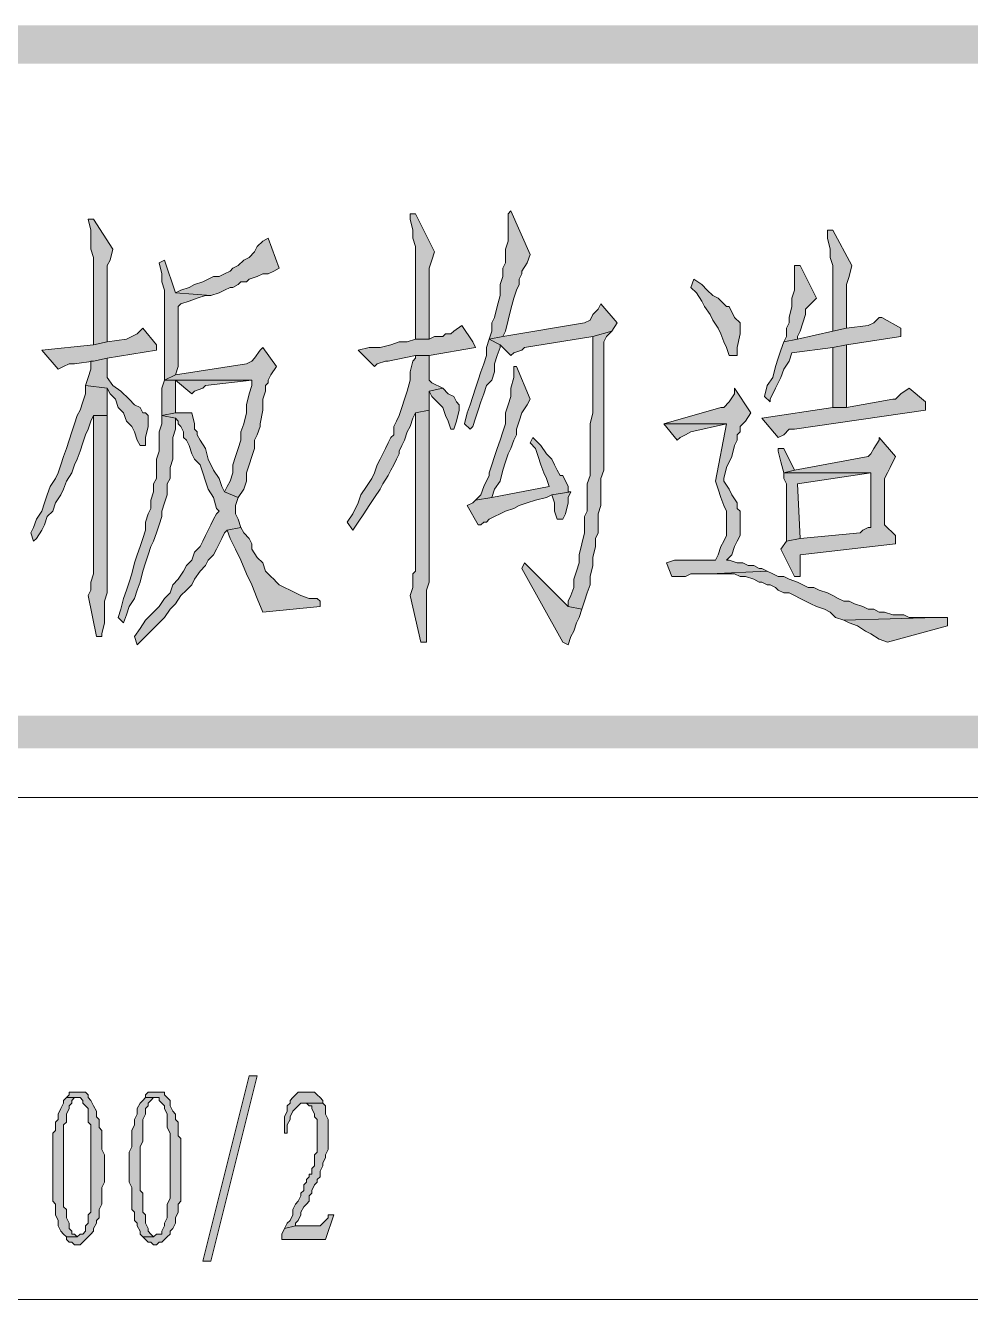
# Model space of a CAD drawing. Header units: millimetres. Extents: x 24 to 410, y 10 to 282.
# Drawn here: x 216.28 to 230.95, y 262.47 to 282.24 of the extents above; entities that cross this region are included whole.
import ezdxf

# ---------------------------------------------------------------- set-up
doc = ezdxf.new("R2010")
doc.units = ezdxf.units.MM

msp = doc.modelspace()

# ---------------------------------------------------------------- hatches: boundary and pattern name
h = msp.add_hatch(color=256)
h.dxf.hatch_style = 2
h.paths.add_polyline_path([(410.379333, 282.236333), (30.395333, 281.643667), (29.802667, 282.236333)])
h = msp.add_hatch(color=256)
h.dxf.hatch_style = 2
h.paths.add_polyline_path([(409.786667, 281.643667), (410.379333, 282.236333), (30.395333, 281.643667)])
h = msp.add_hatch(color=256)
h.dxf.hatch_style = 2
h.paths.add_polyline_path([(223.816333, 279.357667), (223.774, 279.315333), (223.774, 278.892), (223.731667, 278.765), (223.731667, 278.553333), (223.689333, 278.468667), (223.689333, 278.341667), (223.647, 278.214667), (223.647, 278.045333), (223.604667, 277.876), (223.562333, 277.706667), (223.52, 277.622), (223.52, 277.495), (223.477667, 277.368), (223.689333, 277.410333), (223.731667, 277.495), (223.774, 277.664333), (223.816333, 277.833667), (223.858667, 278.003), (223.901, 278.13), (223.943333, 278.214667), (223.943333, 278.299333), (223.985667, 278.384), (223.985667, 278.426333), (224.070333, 278.553333), (224.112667, 278.680333)])
h = msp.add_hatch(color=256)
h.dxf.hatch_style = 2
h.paths.add_polyline_path([(217.339333, 279.230667), (217.254667, 279.230667), (217.297, 279.061333), (217.297, 278.765), (217.339333, 278.638), (217.339333, 277.283333), (217.551, 277.325667), (217.551, 277.452667), (217.551, 278.511), (217.593333, 278.595667), (217.635667, 278.765)])
h = msp.add_hatch(color=256)
h.dxf.hatch_style = 2
h.paths.add_polyline_path([(222.334667, 279.315333), (222.25, 279.315333), (222.25, 279.230667), (222.292333, 279.061333), (222.292333, 278.934333), (222.334667, 278.807333), (222.334667, 277.368), (222.546333, 277.368), (222.546333, 277.918333), (222.546333, 278.003), (222.546333, 278.468667), (222.588667, 278.595667), (222.631, 278.722667)])
h = msp.add_hatch(color=256)
h.dxf.hatch_style = 2
h.paths.add_polyline_path([(228.811667, 279.061333), (228.727, 279.061333), (228.727, 278.934333), (228.769333, 278.765), (228.769333, 278.638), (228.811667, 278.511), (228.811667, 277.495), (229.023333, 277.537333), (229.023333, 278.214667), (229.065667, 278.341667), (229.108, 278.511)])
h = msp.add_hatch(color=256)
h.dxf.hatch_style = 2
h.paths.add_polyline_path([(220.048667, 278.934333), (219.964, 278.892), (219.879333, 278.807333), (219.837, 278.722667), (219.752333, 278.638), (219.667667, 278.595667), (219.583, 278.511), (219.498333, 278.468667), (219.456, 278.426333), (219.371333, 278.384), (219.286667, 278.341667), (219.202, 278.341667), (219.117333, 278.299333), (219.032667, 278.257), (218.905667, 278.214667), (218.821, 278.172333), (218.694, 278.13), (218.609333, 278.087667), (219.159667, 278.045333), (219.286667, 278.087667), (219.371333, 278.13), (219.456, 278.172333), (219.498333, 278.172333), (219.583, 278.214667), (219.625333, 278.257), (219.71, 278.257), (219.752333, 278.299333), (219.879333, 278.341667), (219.964, 278.384), (220.048667, 278.384), (220.133333, 278.426333), (220.218, 278.468667)])
h = msp.add_hatch(color=256)
h.dxf.hatch_style = 2
h.paths.add_polyline_path([(218.44, 278.595667), (218.355333, 278.553333), (218.397667, 278.384), (218.397667, 278.257), (218.44, 278.13), (218.44, 276.733), (218.609333, 276.817667), (218.651667, 276.944667), (218.651667, 277.876), (218.694, 277.918333), (218.821, 277.960667), (218.948, 278.003), (219.075, 278.045333), (219.159667, 278.045333), (218.609333, 278.087667)])
h = msp.add_hatch(color=256)
h.dxf.hatch_style = 2
h.paths.add_polyline_path([(228.303667, 278.511), (228.219, 278.511), (228.219, 278.384), (228.219, 278.13), (228.176667, 278.003), (228.176667, 277.876), (228.134333, 277.706667), (228.134333, 277.622), (228.092, 277.537333), (228.092, 277.410333), (228.049667, 277.325667), (228.261333, 277.368), (228.261333, 277.410333), (228.303667, 277.495), (228.346, 277.622), (228.388333, 277.749), (228.388333, 277.833667), (228.473, 277.918333), (228.557667, 278.003)])
h = msp.add_hatch(color=256)
h.dxf.hatch_style = 2
h.paths.add_polyline_path([(226.652667, 278.299333), (226.610333, 278.172333), (226.695, 278.087667), (226.779667, 277.960667), (226.822, 277.876), (226.906667, 277.749), (226.949, 277.664333), (227.033667, 277.537333), (227.076, 277.452667), (227.118333, 277.325667), (227.160667, 277.241), (227.203, 277.114), (227.33, 277.114), (227.33, 277.241), (227.372333, 277.452667), (227.372333, 277.622), (227.287667, 277.706667), (227.203, 277.876), (227.160667, 277.876), (227.118333, 277.918333), (227.033667, 278.003), (226.949, 278.045333), (226.864333, 278.13), (226.779667, 278.214667)])
h = msp.add_hatch(color=256)
h.dxf.hatch_style = 2
h.paths.add_polyline_path([(225.213333, 277.918333), (225.171, 277.833667), (225.086333, 277.749), (225.044, 277.664333), (224.959333, 277.622), (223.689333, 277.410333), (223.477667, 277.368), (223.647, 277.283333), (223.816333, 277.114), (223.858667, 277.156333), (223.985667, 277.198667), (224.028, 277.241), (225.086333, 277.410333), (225.382667, 277.495), (225.467333, 277.622)])
h = msp.add_hatch(color=256)
h.dxf.hatch_style = 2
h.paths.add_polyline_path([(223.054333, 277.579667), (222.927333, 277.495), (222.885, 277.452667), (222.800333, 277.452667), (222.758, 277.410333), (222.631, 277.410333), (222.546333, 277.368), (222.334667, 277.368), (222.207667, 277.325667), (222.080667, 277.325667), (221.953667, 277.283333), (221.784333, 277.241), (221.615, 277.241), (221.445667, 277.198667), (221.699667, 276.944667), (221.742, 276.987), (221.869, 277.029333), (221.911333, 277.029333), (222.334667, 277.114), (222.546333, 277.114), (223.266, 277.241), (223.223667, 277.325667)])
h = msp.add_hatch(color=256)
h.dxf.hatch_style = 2
h.paths.add_polyline_path([(229.573667, 277.706667), (229.531333, 277.706667), (229.446667, 277.622), (229.362, 277.579667), (229.023333, 277.537333), (228.811667, 277.495), (228.261333, 277.368), (228.049667, 277.325667), (228.007333, 277.198667), (227.965, 277.071667), (227.922667, 276.944667), (227.880333, 276.775333), (227.795667, 276.648333), (227.753333, 276.479), (227.838, 276.394333), (227.838, 276.436667), (227.922667, 276.606), (228.007333, 276.775333), (228.049667, 276.902333), (228.134333, 277.029333), (228.176667, 277.156333), (228.811667, 277.241), (229.023333, 277.283333), (229.87, 277.410333), (229.87, 277.537333)])
h = msp.add_hatch(color=256)
h.dxf.hatch_style = 2
h.paths.add_polyline_path([(218.101333, 277.537333), (218.016667, 277.452667), (217.932, 277.410333), (217.847333, 277.368), (217.551, 277.325667), (217.339333, 277.283333), (216.535, 277.198667), (216.789, 276.902333), (216.873667, 276.944667), (216.958333, 276.987), (217.043, 276.987), (217.339333, 277.029333), (217.551, 277.071667), (218.313, 277.198667), (218.313, 277.283333)])
h = msp.add_hatch(color=256)
h.dxf.hatch_style = 2
h.paths.add_polyline_path([(225.382667, 277.495), (225.086333, 277.410333), (225.086333, 276.225), (225.044, 276.055667), (225.044, 275.251333), (225.001667, 275.124333), (225.001667, 274.701), (224.959333, 274.616333), (224.959333, 274.362333), (224.917, 274.193), (224.874667, 274.023667), (224.874667, 273.896667), (224.832333, 273.769667), (224.79, 273.642667), (224.79, 273.515667), (224.747667, 273.388667), (224.705333, 273.304), (224.705333, 273.219333), (224.917, 273.177), (224.959333, 273.304), (225.001667, 273.431), (225.044, 273.558), (225.044, 273.685), (225.086333, 273.854333), (225.086333, 273.981333), (225.128667, 274.150667), (225.128667, 274.277667), (225.171, 274.362333), (225.171, 274.658667), (225.213333, 274.785667), (225.213333, 275.209), (225.255667, 275.336), (225.255667, 277.325667), (225.298, 277.410333)])
h = msp.add_hatch(color=256)
h.dxf.hatch_style = 2
h.paths.add_polyline_path([(219.964, 277.241), (219.921667, 277.198667), (219.837, 277.071667), (219.794667, 277.029333), (219.71, 276.987), (218.609333, 276.817667), (218.44, 276.733), (219.794667, 276.733), (219.794667, 276.648333), (219.752333, 276.521333), (219.71, 276.352), (219.71, 276.225), (219.667667, 276.055667), (219.625333, 275.928667), (219.625333, 275.801667), (219.583, 275.674667), (219.540667, 275.547667), (219.498333, 275.420667), (219.498333, 275.293667), (219.456, 275.166667), (219.413667, 275.082), (219.371333, 274.997333), (219.583, 274.912667), (219.667667, 275.039667), (219.71, 275.166667), (219.71, 275.293667), (219.752333, 275.420667), (219.794667, 275.547667), (219.837, 275.674667), (219.837, 275.801667), (219.879333, 275.886333), (219.921667, 276.013333), (219.921667, 276.055667), (219.964, 276.267333), (219.964, 276.436667), (220.006333, 276.563667), (220.006333, 276.648333), (220.048667, 276.690667), (220.048667, 276.733), (220.091, 276.817667), (220.175667, 276.944667)])
h = msp.add_hatch(color=256)
h.dxf.hatch_style = 2
h.paths.add_polyline_path([(223.477667, 277.368), (223.435333, 277.241), (223.435333, 277.114), (223.393, 276.987), (223.350667, 276.86), (223.308333, 276.733), (223.266, 276.606), (223.223667, 276.479), (223.181333, 276.352), (223.139, 276.225), (223.096667, 276.055667), (223.181333, 275.971), (223.223667, 276.013333), (223.266, 276.140333), (223.308333, 276.267333), (223.350667, 276.394333), (223.393, 276.521333), (223.435333, 276.648333), (223.52, 276.733), (223.562333, 276.86), (223.562333, 276.987), (223.604667, 277.114), (223.647, 277.241), (223.647, 277.283333)])
h = msp.add_hatch(color=256)
h.dxf.hatch_style = 2
h.paths.add_polyline_path([(229.023333, 277.283333), (228.811667, 277.241), (228.811667, 276.309667), (229.023333, 276.309667)])
h = msp.add_hatch(color=256)
h.dxf.hatch_style = 2
h.paths.add_polyline_path([(217.551, 277.071667), (217.339333, 277.029333), (217.297, 277.029333), (217.297, 276.902333), (217.254667, 276.775333), (217.212333, 276.648333), (217.551, 276.606), (217.593333, 276.521333), (217.678, 276.436667), (217.720333, 276.309667), (217.805, 276.225), (217.847333, 276.098), (217.932, 276.013333), (217.974333, 275.928667), (218.016667, 275.801667), (218.059, 275.717), (218.143667, 275.717), (218.143667, 275.844), (218.186, 276.013333), (218.186, 276.182667), (218.143667, 276.225), (218.101333, 276.225), (218.059, 276.309667), (217.974333, 276.352), (217.889667, 276.436667), (217.762667, 276.563667), (217.635667, 276.648333), (217.551, 276.775333)])
h = msp.add_hatch(color=256)
h.dxf.hatch_style = 2
h.paths.add_polyline_path([(222.546333, 277.114), (222.334667, 277.114), (222.334667, 277.071667), (222.292333, 277.029333), (222.25, 276.86), (222.25, 276.733), (222.207667, 276.563667), (222.165333, 276.436667), (222.123, 276.309667), (222.080667, 276.182667), (222.038333, 276.098), (221.996, 276.013333), (221.996, 275.886333), (221.953667, 275.844), (221.911333, 275.759333), (221.869, 275.674667), (221.826667, 275.59), (221.784333, 275.505333), (221.742, 275.420667), (221.699667, 275.293667), (221.657333, 275.209), (221.572667, 275.082), (221.488, 274.955), (221.445667, 274.828), (221.361, 274.658667), (221.276333, 274.531667), (221.361, 274.404667), (221.445667, 274.531667), (221.530333, 274.658667), (221.615, 274.785667), (221.699667, 274.912667), (221.784333, 275.039667), (221.826667, 275.124333), (221.911333, 275.251333), (221.953667, 275.336), (221.996, 275.420667), (222.038333, 275.505333), (222.080667, 275.59), (222.080667, 275.632333), (222.123, 275.717), (222.165333, 275.801667), (222.207667, 275.928667), (222.25, 276.013333), (222.292333, 276.140333), (222.334667, 276.225), (222.546333, 276.267333), (222.546333, 276.563667), (222.758, 276.606), (222.588667, 276.690667), (222.546333, 276.733)])
h = msp.add_hatch(color=256)
h.dxf.hatch_style = 2
h.paths.add_polyline_path([(223.901, 276.944667), (223.858667, 276.944667), (223.858667, 276.902333), (223.858667, 276.775333), (223.816333, 276.606), (223.816333, 276.479), (223.774, 276.352), (223.731667, 276.225), (223.731667, 276.055667), (223.689333, 275.928667), (223.647, 275.801667), (223.604667, 275.674667), (223.562333, 275.547667), (223.52, 275.420667), (223.477667, 275.293667), (223.477667, 275.251333), (223.393, 275.082), (223.350667, 274.955), (223.266, 274.870333), (223.52, 274.912667), (223.562333, 275.039667), (223.647, 275.166667), (223.689333, 275.336), (223.731667, 275.463), (223.774, 275.59), (223.816333, 275.674667), (223.858667, 275.801667), (223.901, 275.886333), (223.901, 275.971), (223.943333, 276.098), (223.985667, 276.225), (224.070333, 276.352), (224.112667, 276.436667)])
h = msp.add_hatch(color=256)
h.dxf.hatch_style = 2
h.paths.add_polyline_path([(217.212333, 276.648333), (217.212333, 276.521333), (217.17, 276.394333), (217.127667, 276.267333), (217.085333, 276.182667), (217.043, 276.055667), (217.000667, 275.928667), (216.958333, 275.801667), (216.916, 275.674667), (216.873667, 275.547667), (216.831333, 275.420667), (216.789, 275.293667), (216.746667, 275.209), (216.662, 275.082), (216.619667, 274.955), (216.577333, 274.828), (216.535, 274.701), (216.450333, 274.574), (216.408, 274.447), (216.365667, 274.362333), (216.408, 274.235333), (216.450333, 274.277667), (216.535, 274.404667), (216.577333, 274.489333), (216.619667, 274.616333), (216.704333, 274.701), (216.746667, 274.828), (216.831333, 274.955), (216.873667, 275.039667), (216.916, 275.166667), (217.000667, 275.293667), (217.043, 275.420667), (217.085333, 275.505333), (217.127667, 275.632333), (217.17, 275.759333), (217.212333, 275.886333), (217.254667, 275.971), (217.297, 276.098), (217.339333, 276.182667), (217.551, 276.182667), (217.551, 276.436667), (217.551, 276.606)])
h = msp.add_hatch(color=256)
h.dxf.hatch_style = 2
h.paths.add_polyline_path([(218.44, 276.733), (218.397667, 276.606), (218.397667, 276.182667), (218.609333, 276.225), (218.609333, 276.733)])
h = msp.add_hatch(color=256)
h.dxf.hatch_style = 2
h.paths.add_polyline_path([(218.609333, 276.733), (218.863333, 276.521333), (218.905667, 276.563667), (219.032667, 276.606), (219.075, 276.648333), (219.794667, 276.733)])
h = msp.add_hatch(color=256)
h.dxf.hatch_style = 2
h.paths.add_polyline_path([(222.758, 276.606), (222.546333, 276.563667), (222.588667, 276.479), (222.673333, 276.394333), (222.758, 276.309667), (222.800333, 276.182667), (222.842667, 276.098), (222.885, 275.971), (222.927333, 275.971), (222.969667, 276.098), (223.012, 276.267333), (223.012, 276.352), (222.969667, 276.394333), (222.927333, 276.479), (222.842667, 276.521333)])
h = msp.add_hatch(color=256)
h.dxf.hatch_style = 2
h.paths.add_polyline_path([(227.287667, 276.606), (227.287667, 276.521333), (227.203, 276.394333), (227.118333, 276.309667), (227.076, 276.309667), (226.187, 276.055667), (227.160667, 276.055667), (226.991333, 275.166667), (227.033667, 275.039667), (227.076, 274.912667), (227.118333, 274.785667), (227.160667, 274.701), (227.160667, 274.32), (227.118333, 274.235333), (227.076, 274.150667), (227.033667, 274.023667), (226.991333, 273.939), (226.356333, 273.939), (226.229333, 273.896667), (226.314, 273.685), (226.441, 273.685), (226.525667, 273.685), (226.610333, 273.727333), (226.906667, 273.727333), (227.795667, 273.769667), (227.711, 273.812), (227.668667, 273.812), (227.584, 273.854333), (227.499333, 273.854333), (227.414667, 273.896667), (227.33, 273.896667), (227.203, 273.939), (227.160667, 273.939), (227.245333, 274.023667), (227.287667, 274.150667), (227.33, 274.235333), (227.372333, 274.32), (227.372333, 274.701), (227.33, 274.743333), (227.33, 274.828), (227.245333, 274.955), (227.203, 275.039667), (227.118333, 275.166667), (227.118333, 275.209), (227.160667, 275.378333), (227.245333, 275.547667), (227.287667, 275.717), (227.33, 275.801667), (227.33, 275.886333), (227.372333, 275.928667), (227.372333, 276.013333), (227.457, 276.098), (227.541667, 276.225)])
h = msp.add_hatch(color=256)
h.dxf.hatch_style = 2
h.paths.add_polyline_path([(229.997, 276.606), (229.87, 276.521333), (229.785333, 276.436667), (229.743, 276.436667), (229.023333, 276.309667), (228.811667, 276.309667), (227.711, 276.140333), (227.965, 275.844), (228.049667, 275.886333), (228.134333, 275.971), (228.219, 275.971), (230.251, 276.267333), (230.251, 276.394333)])
h = msp.add_hatch(color=256)
h.dxf.hatch_style = 2
h.paths.add_polyline_path([(217.551, 276.182667), (217.339333, 276.182667), (217.339333, 276.013333), (217.339333, 273.727333), (217.297, 273.600333), (217.297, 273.473333), (217.254667, 273.388667), (217.381667, 272.753667), (217.466333, 272.753667), (217.466333, 272.796), (217.508667, 272.965333), (217.508667, 273.304), (217.551, 273.431), (217.551, 273.600333), (217.551, 273.642667)])
h = msp.add_hatch(color=256)
h.dxf.hatch_style = 2
h.paths.add_polyline_path([(218.397667, 276.182667), (218.397667, 276.055667), (218.355333, 275.928667), (218.355333, 275.632333), (218.313, 275.505333), (218.313, 275.209), (218.270667, 275.124333), (218.270667, 274.997333), (218.228333, 274.870333), (218.228333, 274.743333), (218.186, 274.658667), (218.143667, 274.531667), (218.143667, 274.404667), (218.101333, 274.277667), (218.059, 274.150667), (218.016667, 274.023667), (217.974333, 273.896667), (217.932, 273.727333), (217.889667, 273.600333), (217.847333, 273.473333), (217.805, 273.346333), (217.762667, 273.177), (217.720333, 273.05), (217.805, 272.965333), (217.847333, 273.092333), (217.889667, 273.219333), (217.974333, 273.346333), (218.016667, 273.473333), (218.059, 273.600333), (218.101333, 273.769667), (218.143667, 273.896667), (218.186, 274.023667), (218.228333, 274.150667), (218.270667, 274.235333), (218.313, 274.362333), (218.355333, 274.489333), (218.397667, 274.616333), (218.397667, 274.701), (218.44, 274.828), (218.482333, 274.955), (218.482333, 275.124333), (218.524667, 275.209), (218.524667, 275.378333), (218.567, 275.505333), (218.567, 275.844), (218.609333, 275.971), (218.609333, 276.140333)])
h = msp.add_hatch(color=256)
h.dxf.hatch_style = 2
h.paths.add_polyline_path([(218.863333, 276.225), (218.609333, 276.225), (218.397667, 276.182667), (218.609333, 276.140333), (218.651667, 276.098), (218.651667, 276.055667), (218.694, 276.013333), (218.736333, 275.928667), (218.736333, 275.844), (218.778667, 275.801667), (218.821, 275.717), (218.863333, 275.59), (218.905667, 275.505333), (218.990333, 275.420667), (219.032667, 275.293667), (219.075, 275.166667), (219.117333, 275.039667), (219.202, 274.912667), (219.244333, 274.743333), (219.286667, 274.701), (219.244333, 274.658667), (219.202, 274.574), (219.159667, 274.489333), (219.117333, 274.404667), (219.075, 274.32), (219.032667, 274.235333), (218.990333, 274.150667), (218.905667, 274.066), (218.863333, 273.939), (218.778667, 273.854333), (218.736333, 273.769667), (218.651667, 273.642667), (218.567, 273.558), (218.524667, 273.431), (218.44, 273.346333), (218.355333, 273.219333), (218.228333, 273.092333), (218.143667, 273.007667), (218.059, 272.880667), (217.974333, 272.753667), (218.016667, 272.626667), (218.143667, 272.753667), (218.228333, 272.838333), (218.355333, 272.965333), (218.44, 273.05), (218.524667, 273.177), (218.609333, 273.261667), (218.694, 273.388667), (218.778667, 273.473333), (218.863333, 273.558), (218.905667, 273.642667), (218.990333, 273.769667), (219.075, 273.854333), (219.117333, 273.939), (219.202, 274.023667), (219.244333, 274.108333), (219.286667, 274.193), (219.329, 274.277667), (219.371333, 274.362333), (219.413667, 274.404667), (219.625333, 274.447), (219.583, 274.574), (219.540667, 274.658667), (219.540667, 274.785667), (219.583, 274.912667), (219.371333, 274.997333), (219.329, 275.082), (219.286667, 275.209), (219.202, 275.336), (219.117333, 275.505333), (219.075, 275.674667), (218.990333, 275.801667), (218.948, 275.886333), (218.948, 275.928667), (218.905667, 275.971), (218.905667, 276.055667)])
h = msp.add_hatch(color=256)
h.dxf.hatch_style = 2
h.paths.add_polyline_path([(222.546333, 276.267333), (222.334667, 276.225), (222.334667, 273.769667), (222.292333, 273.727333), (222.292333, 273.515667), (222.25, 273.388667), (222.419333, 272.669), (222.504, 272.669), (222.504, 272.711333), (222.504, 272.796), (222.504, 273.473333), (222.546333, 273.600333)])
h = msp.add_hatch(color=256)
h.dxf.hatch_style = 2
h.paths.add_polyline_path([(226.187, 276.055667), (226.398667, 275.801667), (226.441, 275.844), (226.525667, 275.886333), (226.610333, 275.928667), (227.160667, 276.055667)])
h = msp.add_hatch(color=256)
h.dxf.hatch_style = 2
h.paths.add_polyline_path([(224.155, 275.844), (224.112667, 275.759333), (224.197333, 275.674667), (224.239667, 275.547667), (224.282, 275.420667), (224.324333, 275.293667), (224.366667, 275.209), (224.409, 275.082), (223.52, 274.912667), (223.266, 274.870333), (223.223667, 274.828), (223.139, 274.785667), (223.308333, 274.489333), (223.350667, 274.489333), (223.393, 274.531667), (223.435333, 274.531667), (223.477667, 274.574), (223.562333, 274.616333), (223.647, 274.658667), (223.731667, 274.701), (223.858667, 274.743333), (223.943333, 274.785667), (224.070333, 274.828), (224.197333, 274.870333), (224.366667, 274.912667), (224.451333, 274.955), (224.747667, 274.997333), (224.705333, 274.997333), (224.705333, 275.082), (224.620667, 275.251333), (224.578333, 275.251333), (224.536, 275.336), (224.493667, 275.420667), (224.451333, 275.505333), (224.366667, 275.59), (224.282, 275.717)])
h = msp.add_hatch(color=256)
h.dxf.hatch_style = 2
h.paths.add_polyline_path([(229.531333, 275.844), (229.531333, 275.801667), (229.446667, 275.674667), (229.404333, 275.59), (229.362, 275.547667), (228.219, 275.336), (228.049667, 275.293667), (229.404333, 275.293667), (229.404333, 274.447), (229.362, 274.447), (229.277333, 274.404667), (229.235, 274.362333), (228.303667, 274.277667), (228.092, 274.235333), (228.007333, 274.108333), (228.219, 273.685), (228.303667, 273.685), (228.303667, 274.023667), (229.785333, 274.193), (229.785333, 274.32), (229.616, 274.489333), (229.616, 275.166667), (229.616, 275.209), (229.658333, 275.293667), (229.700667, 275.378333), (229.785333, 275.547667)])
h = msp.add_hatch(color=256)
h.dxf.hatch_style = 2
h.paths.add_polyline_path([(228.049667, 275.674667), (227.965, 275.674667), (227.965, 275.632333), (228.007333, 275.463), (228.049667, 275.293667), (228.219, 275.336)])
h = msp.add_hatch(color=256)
h.dxf.hatch_style = 2
h.paths.add_polyline_path([(228.049667, 275.293667), (228.049667, 275.209), (228.092, 275.124333), (228.092, 274.235333), (228.303667, 274.277667), (228.261333, 275.124333), (229.404333, 275.293667)])
h = msp.add_hatch(color=256)
h.dxf.hatch_style = 2
h.paths.add_polyline_path([(224.747667, 274.997333), (224.451333, 274.955), (224.493667, 274.828), (224.493667, 274.701), (224.536, 274.574), (224.620667, 274.574), (224.663, 274.658667), (224.705333, 274.828), (224.705333, 274.912667)])
h = msp.add_hatch(color=256)
h.dxf.hatch_style = 2
h.paths.add_polyline_path([(219.625333, 274.447), (219.413667, 274.404667), (219.456, 274.277667), (219.540667, 274.108333), (219.625333, 273.939), (219.71, 273.727333), (219.794667, 273.558), (219.879333, 273.346333), (219.964, 273.134667), (220.853, 273.219333), (220.853, 273.304), (220.810667, 273.346333), (220.683667, 273.346333), (220.556667, 273.388667), (220.472, 273.431), (220.387333, 273.473333), (220.302667, 273.515667), (220.218, 273.558), (220.175667, 273.600333), (220.133333, 273.642667), (220.091, 273.685), (220.006333, 273.769667), (219.964, 273.896667), (219.879333, 273.981333), (219.794667, 274.108333), (219.794667, 274.193), (219.752333, 274.277667), (219.667667, 274.362333)])
h = msp.add_hatch(color=256)
h.dxf.hatch_style = 2
h.paths.add_polyline_path([(224.028, 273.896667), (223.985667, 273.812), (224.620667, 272.669), (224.705333, 272.626667), (224.747667, 272.753667), (224.79, 272.838333), (224.832333, 272.965333), (224.874667, 273.05), (224.917, 273.177), (224.705333, 273.219333)])
h = msp.add_hatch(color=256)
h.dxf.hatch_style = 2
h.paths.add_polyline_path([(226.737333, 273.939), (226.525667, 273.939), (226.991333, 273.939)])
h = msp.add_hatch(color=256)
h.dxf.hatch_style = 2
h.paths.add_polyline_path([(227.795667, 273.769667), (226.906667, 273.727333), (227.287667, 273.727333), (227.372333, 273.685), (227.457, 273.685), (227.584, 273.642667), (227.668667, 273.600333), (227.711, 273.600333), (227.795667, 273.558), (227.838, 273.558), (227.922667, 273.515667), (227.965, 273.473333), (228.049667, 273.431), (228.134333, 273.431), (228.219, 273.388667), (228.303667, 273.346333), (228.388333, 273.304), (228.473, 273.261667), (228.557667, 273.219333), (228.684667, 273.177), (228.769333, 273.134667), (228.854, 273.05), (228.981, 273.007667), (230.420333, 273.05), (229.997, 273.05), (229.912333, 273.092333), (229.743, 273.092333), (229.616, 273.134667), (229.531333, 273.134667), (229.446667, 273.177), (229.362, 273.177), (229.277333, 273.219333), (229.150333, 273.261667), (229.065667, 273.304), (228.981, 273.304), (228.896333, 273.346333), (228.811667, 273.388667), (228.727, 273.431), (228.6, 273.473333), (228.515333, 273.515667), (228.430667, 273.515667), (228.346, 273.558), (228.261333, 273.600333), (228.134333, 273.642667), (228.049667, 273.685), (227.965, 273.685), (227.880333, 273.727333)])
h = msp.add_hatch(color=256)
h.dxf.hatch_style = 2
h.paths.add_polyline_path([(230.589667, 273.05), (230.420333, 273.05), (228.981, 273.007667), (229.065667, 272.965333), (229.192667, 272.923), (229.319667, 272.838333), (229.404333, 272.796), (229.531333, 272.711333), (229.658333, 272.669), (230.589667, 272.923)])
h = msp.add_hatch(color=256)
h.dxf.hatch_style = 2
h.paths.add_polyline_path([(198.882, 271.526), (198.882, 271.018), (243.289667, 271.526)])
h = msp.add_hatch(color=256)
h.dxf.hatch_style = 2
h.paths.add_polyline_path([(198.882, 271.018), (243.289667, 271.526), (243.289667, 271.018)])
h = msp.add_hatch(color=256)
h.dxf.hatch_style = 2
h.paths.add_polyline_path([(219.752333, 265.938), (219.879333, 265.938), (219.159667, 263.059333), (219.032667, 263.059333)])
h = msp.add_hatch(color=256)
h.dxf.hatch_style = 2
h.paths.add_polyline_path([(216.916, 265.599333), (216.873667, 265.557), (216.873667, 265.514667), (216.831333, 265.43), (216.789, 265.345333), (216.789, 265.260667), (216.746667, 265.218333), (216.746667, 265.091333), (216.704333, 265.049), (216.704333, 263.990667), (216.746667, 263.948333), (216.746667, 263.863667), (216.746667, 263.779), (216.789, 263.694333), (216.789, 263.609667), (216.831333, 263.525), (216.873667, 263.482667), (216.916, 263.440333), (217.085333, 263.440333), (217.043, 263.482667), (217.000667, 263.482667), (217.000667, 263.525), (216.958333, 263.567333), (216.958333, 263.652), (216.916, 263.736667), (216.916, 263.863667), (216.873667, 263.906), (216.873667, 265.176), (216.916, 265.218333), (216.916, 265.345333), (216.958333, 265.43), (216.958333, 265.472333), (217.000667, 265.514667), (217.000667, 265.557), (217.043, 265.599333), (217.085333, 265.599333)])
h = msp.add_hatch(color=256)
h.dxf.hatch_style = 2
h.paths.add_polyline_path([(217.085333, 265.684), (216.958333, 265.684), (216.958333, 265.641667), (216.916, 265.599333), (217.127667, 265.599333), (217.17, 265.557), (217.17, 265.514667), (217.212333, 265.472333), (217.254667, 265.43), (217.254667, 265.218333), (217.297, 265.176), (217.297, 264.498667), (217.297, 263.821333), (217.254667, 263.779), (217.254667, 263.652), (217.212333, 263.609667), (217.212333, 263.525), (217.17, 263.482667), (217.127667, 263.482667), (217.085333, 263.440333), (216.916, 263.440333), (216.916, 263.398), (216.958333, 263.355667), (217.000667, 263.355667), (217.043, 263.313333), (217.127667, 263.313333), (217.17, 263.355667), (217.212333, 263.398), (217.254667, 263.440333), (217.297, 263.482667), (217.339333, 263.525), (217.339333, 263.567333), (217.381667, 263.652), (217.381667, 263.694333), (217.424, 263.736667), (217.424, 263.863667), (217.466333, 263.948333), (217.466333, 264.202333), (217.508667, 264.287), (217.508667, 264.710333), (217.466333, 264.795), (217.466333, 265.091333), (217.424, 265.133667), (217.424, 265.260667), (217.381667, 265.303), (217.381667, 265.387667), (217.339333, 265.472333), (217.297, 265.557), (217.254667, 265.599333), (217.254667, 265.641667), (217.212333, 265.684)])
h = msp.add_hatch(color=256)
h.dxf.hatch_style = 2
h.paths.add_polyline_path([(218.143667, 265.599333), (218.101333, 265.557), (218.059, 265.514667), (218.016667, 265.43), (218.016667, 265.345333), (217.974333, 265.260667), (217.974333, 265.176), (217.932, 265.091333), (217.932, 264.837333), (217.889667, 264.752667), (217.889667, 264.287), (217.932, 264.202333), (217.932, 263.948333), (217.932, 263.863667), (217.974333, 263.821333), (217.974333, 263.694333), (218.016667, 263.652), (218.016667, 263.609667), (218.059, 263.525), (218.059, 263.482667), (218.101333, 263.440333), (218.270667, 263.440333), (218.228333, 263.482667), (218.186, 263.525), (218.186, 263.567333), (218.143667, 263.652), (218.143667, 263.779), (218.101333, 263.821333), (218.101333, 264.117667), (218.059, 264.16), (218.059, 264.837333), (218.101333, 264.922), (218.101333, 265.260667), (218.143667, 265.345333), (218.143667, 265.43), (218.186, 265.472333), (218.186, 265.514667), (218.228333, 265.557), (218.270667, 265.599333), (218.313, 265.599333)])
h = msp.add_hatch(color=256)
h.dxf.hatch_style = 2
h.paths.add_polyline_path([(218.313, 265.684), (218.186, 265.684), (218.143667, 265.641667), (218.143667, 265.599333), (218.313, 265.599333), (218.355333, 265.599333), (218.355333, 265.557), (218.397667, 265.514667), (218.44, 265.472333), (218.44, 265.43), (218.482333, 265.345333), (218.482333, 265.133667), (218.524667, 265.049), (218.524667, 264.498667), (218.524667, 264.033), (218.482333, 263.948333), (218.482333, 263.736667), (218.44, 263.652), (218.44, 263.609667), (218.397667, 263.525), (218.397667, 263.482667), (218.355333, 263.482667), (218.313, 263.482667), (218.270667, 263.440333), (218.101333, 263.440333), (218.143667, 263.398), (218.186, 263.355667), (218.228333, 263.355667), (218.270667, 263.313333), (218.313, 263.313333), (218.355333, 263.355667), (218.397667, 263.355667), (218.44, 263.398), (218.482333, 263.440333), (218.524667, 263.482667), (218.524667, 263.525), (218.567, 263.567333), (218.609333, 263.652), (218.609333, 263.736667), (218.651667, 263.821333), (218.651667, 263.948333), (218.694, 263.990667), (218.694, 264.964333), (218.651667, 265.006667), (218.651667, 265.218333), (218.609333, 265.260667), (218.609333, 265.345333), (218.567, 265.387667), (218.524667, 265.472333), (218.524667, 265.557), (218.482333, 265.599333), (218.44, 265.641667), (218.44, 265.684), (218.397667, 265.684)])
h = msp.add_hatch(color=256)
h.dxf.hatch_style = 2
h.paths.add_polyline_path([(220.641333, 265.684), (220.514333, 265.684), (220.472, 265.641667), (220.429667, 265.599333), (220.387333, 265.557), (220.387333, 265.514667), (220.345, 265.472333), (220.345, 265.387667), (220.302667, 265.303), (220.302667, 265.049), (220.345, 265.049), (220.345, 265.176), (220.387333, 265.260667), (220.387333, 265.303), (220.429667, 265.387667), (220.472, 265.43), (220.514333, 265.472333), (220.556667, 265.514667), (220.599, 265.514667), (220.895333, 265.514667), (220.895333, 265.557), (220.853, 265.599333), (220.810667, 265.641667), (220.768333, 265.684)])
h = msp.add_hatch(color=256)
h.dxf.hatch_style = 2
h.paths.add_polyline_path([(220.895333, 265.514667), (220.599, 265.514667), (220.641333, 265.514667), (220.683667, 265.472333), (220.726, 265.472333), (220.726, 265.43), (220.768333, 265.345333), (220.768333, 265.303), (220.810667, 265.260667), (220.810667, 264.752667), (220.768333, 264.710333), (220.768333, 264.541), (220.726, 264.498667), (220.726, 264.414), (220.683667, 264.414), (220.683667, 264.371667), (220.641333, 264.329333), (220.641333, 264.287), (220.599, 264.244667), (220.599, 264.16), (220.556667, 264.117667), (220.556667, 264.075333), (220.514333, 263.990667), (220.472, 263.948333), (220.429667, 263.863667), (220.429667, 263.779), (220.387333, 263.694333), (220.345, 263.652), (220.302667, 263.567333), (220.472, 263.609667), (220.472, 263.652), (220.514333, 263.694333), (220.556667, 263.779), (220.556667, 263.821333), (220.599, 263.906), (220.641333, 263.948333), (220.683667, 263.990667), (220.683667, 264.075333), (220.726, 264.117667), (220.726, 264.16), (220.768333, 264.244667), (220.810667, 264.287), (220.810667, 264.329333), (220.853, 264.371667), (220.853, 264.456333), (220.895333, 264.541), (220.895333, 264.583333), (220.937667, 264.668), (220.937667, 264.710333), (220.98, 264.795), (220.98, 265.260667), (220.937667, 265.345333), (220.937667, 265.472333)])
h = msp.add_hatch(color=256)
h.dxf.hatch_style = 2
h.paths.add_polyline_path([(221.064667, 263.779), (220.98, 263.779), (220.98, 263.736667), (220.937667, 263.694333), (220.895333, 263.652), (220.853, 263.609667), (220.472, 263.609667), (220.302667, 263.567333), (220.260333, 263.482667), (220.260333, 263.398), (220.937667, 263.398)])

# ---------------------------------------------------------------- linework, layer by layer
at = {"lineweight": 0}
for points in [[(223.816333, 279.357667), (223.774, 279.315333), (223.774, 278.892), (223.731667, 278.765), (223.731667, 278.553333), (223.689333, 278.468667), (223.689333, 278.341667), (223.647, 278.214667), (223.647, 278.045333), (223.604667, 277.876), (223.562333, 277.706667), (223.52, 277.622), (223.52, 277.495), (223.477667, 277.368), (223.689333, 277.410333), (223.731667, 277.495), (223.774, 277.664333), (223.816333, 277.833667), (223.858667, 278.003), (223.901, 278.13), (223.943333, 278.214667), (223.943333, 278.299333), (223.985667, 278.384), (223.985667, 278.426333), (224.070333, 278.553333), (224.112667, 278.680333)], [(217.339333, 279.230667), (217.254667, 279.230667), (217.297, 279.061333), (217.297, 278.765), (217.339333, 278.638), (217.339333, 277.283333), (217.551, 277.325667), (217.551, 277.452667), (217.551, 278.511), (217.593333, 278.595667), (217.635667, 278.765)], [(222.334667, 279.315333), (222.25, 279.315333), (222.25, 279.230667), (222.292333, 279.061333), (222.292333, 278.934333), (222.334667, 278.807333), (222.334667, 277.368), (222.546333, 277.368), (222.546333, 277.918333), (222.546333, 278.003), (222.546333, 278.468667), (222.588667, 278.595667), (222.631, 278.722667)], [(228.811667, 279.061333), (228.727, 279.061333), (228.727, 278.934333), (228.769333, 278.765), (228.769333, 278.638), (228.811667, 278.511), (228.811667, 277.495), (229.023333, 277.537333), (229.023333, 278.214667), (229.065667, 278.341667), (229.108, 278.511)], [(220.048667, 278.934333), (219.964, 278.892), (219.879333, 278.807333), (219.837, 278.722667), (219.752333, 278.638), (219.667667, 278.595667), (219.583, 278.511), (219.498333, 278.468667), (219.456, 278.426333), (219.371333, 278.384), (219.286667, 278.341667), (219.202, 278.341667), (219.117333, 278.299333), (219.032667, 278.257), (218.905667, 278.214667), (218.821, 278.172333), (218.694, 278.13), (218.609333, 278.087667), (219.159667, 278.045333), (219.286667, 278.087667), (219.371333, 278.13), (219.456, 278.172333), (219.498333, 278.172333), (219.583, 278.214667), (219.625333, 278.257), (219.71, 278.257), (219.752333, 278.299333), (219.879333, 278.341667), (219.964, 278.384), (220.048667, 278.384), (220.133333, 278.426333), (220.218, 278.468667)], [(218.44, 278.595667), (218.355333, 278.553333), (218.397667, 278.384), (218.397667, 278.257), (218.44, 278.13), (218.44, 276.733), (218.609333, 276.817667), (218.651667, 276.944667), (218.651667, 277.876), (218.694, 277.918333), (218.821, 277.960667), (218.948, 278.003), (219.075, 278.045333), (219.159667, 278.045333), (218.609333, 278.087667)], [(228.303667, 278.511), (228.219, 278.511), (228.219, 278.384), (228.219, 278.13), (228.176667, 278.003), (228.176667, 277.876), (228.134333, 277.706667), (228.134333, 277.622), (228.092, 277.537333), (228.092, 277.410333), (228.049667, 277.325667), (228.261333, 277.368), (228.261333, 277.410333), (228.303667, 277.495), (228.346, 277.622), (228.388333, 277.749), (228.388333, 277.833667), (228.473, 277.918333), (228.557667, 278.003)], [(226.652667, 278.299333), (226.610333, 278.172333), (226.695, 278.087667), (226.779667, 277.960667), (226.822, 277.876), (226.906667, 277.749), (226.949, 277.664333), (227.033667, 277.537333), (227.076, 277.452667), (227.118333, 277.325667), (227.160667, 277.241), (227.203, 277.114), (227.33, 277.114), (227.33, 277.241), (227.372333, 277.452667), (227.372333, 277.622), (227.287667, 277.706667), (227.203, 277.876), (227.160667, 277.876), (227.118333, 277.918333), (227.033667, 278.003), (226.949, 278.045333), (226.864333, 278.13), (226.779667, 278.214667)], [(225.213333, 277.918333), (225.171, 277.833667), (225.086333, 277.749), (225.044, 277.664333), (224.959333, 277.622), (223.689333, 277.410333), (223.477667, 277.368), (223.647, 277.283333), (223.816333, 277.114), (223.858667, 277.156333), (223.985667, 277.198667), (224.028, 277.241), (225.086333, 277.410333), (225.382667, 277.495), (225.467333, 277.622)], [(223.054333, 277.579667), (222.927333, 277.495), (222.885, 277.452667), (222.800333, 277.452667), (222.758, 277.410333), (222.631, 277.410333), (222.546333, 277.368), (222.334667, 277.368), (222.207667, 277.325667), (222.080667, 277.325667), (221.953667, 277.283333), (221.784333, 277.241), (221.615, 277.241), (221.445667, 277.198667), (221.699667, 276.944667), (221.742, 276.987), (221.869, 277.029333), (221.911333, 277.029333), (222.334667, 277.114), (222.546333, 277.114), (223.266, 277.241), (223.223667, 277.325667)], [(229.573667, 277.706667), (229.531333, 277.706667), (229.446667, 277.622), (229.362, 277.579667), (229.023333, 277.537333), (228.811667, 277.495), (228.261333, 277.368), (228.049667, 277.325667), (228.007333, 277.198667), (227.965, 277.071667), (227.922667, 276.944667), (227.880333, 276.775333), (227.795667, 276.648333), (227.753333, 276.479), (227.838, 276.394333), (227.838, 276.436667), (227.922667, 276.606), (228.007333, 276.775333), (228.049667, 276.902333), (228.134333, 277.029333), (228.176667, 277.156333), (228.811667, 277.241), (229.023333, 277.283333), (229.87, 277.410333), (229.87, 277.537333)], [(218.101333, 277.537333), (218.016667, 277.452667), (217.932, 277.410333), (217.847333, 277.368), (217.551, 277.325667), (217.339333, 277.283333), (216.535, 277.198667), (216.789, 276.902333), (216.873667, 276.944667), (216.958333, 276.987), (217.043, 276.987), (217.339333, 277.029333), (217.551, 277.071667), (218.313, 277.198667), (218.313, 277.283333)], [(225.382667, 277.495), (225.086333, 277.410333), (225.086333, 276.225), (225.044, 276.055667), (225.044, 275.251333), (225.001667, 275.124333), (225.001667, 274.701), (224.959333, 274.616333), (224.959333, 274.362333), (224.917, 274.193), (224.874667, 274.023667), (224.874667, 273.896667), (224.832333, 273.769667), (224.79, 273.642667), (224.79, 273.515667), (224.747667, 273.388667), (224.705333, 273.304), (224.705333, 273.219333), (224.917, 273.177), (224.959333, 273.304), (225.001667, 273.431), (225.044, 273.558), (225.044, 273.685), (225.086333, 273.854333), (225.086333, 273.981333), (225.128667, 274.150667), (225.128667, 274.277667), (225.171, 274.362333), (225.171, 274.658667), (225.213333, 274.785667), (225.213333, 275.209), (225.255667, 275.336), (225.255667, 277.325667), (225.298, 277.410333)], [(219.964, 277.241), (219.921667, 277.198667), (219.837, 277.071667), (219.794667, 277.029333), (219.71, 276.987), (218.609333, 276.817667), (218.44, 276.733), (219.794667, 276.733), (219.794667, 276.648333), (219.752333, 276.521333), (219.71, 276.352), (219.71, 276.225), (219.667667, 276.055667), (219.625333, 275.928667), (219.625333, 275.801667), (219.583, 275.674667), (219.540667, 275.547667), (219.498333, 275.420667), (219.498333, 275.293667), (219.456, 275.166667), (219.413667, 275.082), (219.371333, 274.997333), (219.583, 274.912667), (219.667667, 275.039667), (219.71, 275.166667), (219.71, 275.293667), (219.752333, 275.420667), (219.794667, 275.547667), (219.837, 275.674667), (219.837, 275.801667), (219.879333, 275.886333), (219.921667, 276.013333), (219.921667, 276.055667), (219.964, 276.267333), (219.964, 276.436667), (220.006333, 276.563667), (220.006333, 276.648333), (220.048667, 276.690667), (220.048667, 276.733), (220.091, 276.817667), (220.175667, 276.944667)], [(223.477667, 277.368), (223.435333, 277.241), (223.435333, 277.114), (223.393, 276.987), (223.350667, 276.86), (223.308333, 276.733), (223.266, 276.606), (223.223667, 276.479), (223.181333, 276.352), (223.139, 276.225), (223.096667, 276.055667), (223.181333, 275.971), (223.223667, 276.013333), (223.266, 276.140333), (223.308333, 276.267333), (223.350667, 276.394333), (223.393, 276.521333), (223.435333, 276.648333), (223.52, 276.733), (223.562333, 276.86), (223.562333, 276.987), (223.604667, 277.114), (223.647, 277.241), (223.647, 277.283333)], [(229.023333, 277.283333), (228.811667, 277.241), (228.811667, 276.309667), (229.023333, 276.309667)], [(217.551, 277.071667), (217.339333, 277.029333), (217.297, 277.029333), (217.297, 276.902333), (217.254667, 276.775333), (217.212333, 276.648333), (217.551, 276.606), (217.593333, 276.521333), (217.678, 276.436667), (217.720333, 276.309667), (217.805, 276.225), (217.847333, 276.098), (217.932, 276.013333), (217.974333, 275.928667), (218.016667, 275.801667), (218.059, 275.717), (218.143667, 275.717), (218.143667, 275.844), (218.186, 276.013333), (218.186, 276.182667), (218.143667, 276.225), (218.101333, 276.225), (218.059, 276.309667), (217.974333, 276.352), (217.889667, 276.436667), (217.762667, 276.563667), (217.635667, 276.648333), (217.551, 276.775333)], [(222.546333, 277.114), (222.334667, 277.114), (222.334667, 277.071667), (222.292333, 277.029333), (222.25, 276.86), (222.25, 276.733), (222.207667, 276.563667), (222.165333, 276.436667), (222.123, 276.309667), (222.080667, 276.182667), (222.038333, 276.098), (221.996, 276.013333), (221.996, 275.886333), (221.953667, 275.844), (221.911333, 275.759333), (221.869, 275.674667), (221.826667, 275.59), (221.784333, 275.505333), (221.742, 275.420667), (221.699667, 275.293667), (221.657333, 275.209), (221.572667, 275.082), (221.488, 274.955), (221.445667, 274.828), (221.361, 274.658667), (221.276333, 274.531667), (221.361, 274.404667), (221.445667, 274.531667), (221.530333, 274.658667), (221.615, 274.785667), (221.699667, 274.912667), (221.784333, 275.039667), (221.826667, 275.124333), (221.911333, 275.251333), (221.953667, 275.336), (221.996, 275.420667), (222.038333, 275.505333), (222.080667, 275.59), (222.080667, 275.632333), (222.123, 275.717), (222.165333, 275.801667), (222.207667, 275.928667), (222.25, 276.013333), (222.292333, 276.140333), (222.334667, 276.225), (222.546333, 276.267333), (222.546333, 276.563667), (222.758, 276.606), (222.588667, 276.690667), (222.546333, 276.733)], [(223.901, 276.944667), (223.858667, 276.944667), (223.858667, 276.902333), (223.858667, 276.775333), (223.816333, 276.606), (223.816333, 276.479), (223.774, 276.352), (223.731667, 276.225), (223.731667, 276.055667), (223.689333, 275.928667), (223.647, 275.801667), (223.604667, 275.674667), (223.562333, 275.547667), (223.52, 275.420667), (223.477667, 275.293667), (223.477667, 275.251333), (223.393, 275.082), (223.350667, 274.955), (223.266, 274.870333), (223.52, 274.912667), (223.562333, 275.039667), (223.647, 275.166667), (223.689333, 275.336), (223.731667, 275.463), (223.774, 275.59), (223.816333, 275.674667), (223.858667, 275.801667), (223.901, 275.886333), (223.901, 275.971), (223.943333, 276.098), (223.985667, 276.225), (224.070333, 276.352), (224.112667, 276.436667)], [(217.212333, 276.648333), (217.212333, 276.521333), (217.17, 276.394333), (217.127667, 276.267333), (217.085333, 276.182667), (217.043, 276.055667), (217.000667, 275.928667), (216.958333, 275.801667), (216.916, 275.674667), (216.873667, 275.547667), (216.831333, 275.420667), (216.789, 275.293667), (216.746667, 275.209), (216.662, 275.082), (216.619667, 274.955), (216.577333, 274.828), (216.535, 274.701), (216.450333, 274.574), (216.408, 274.447), (216.365667, 274.362333), (216.408, 274.235333), (216.450333, 274.277667), (216.535, 274.404667), (216.577333, 274.489333), (216.619667, 274.616333), (216.704333, 274.701), (216.746667, 274.828), (216.831333, 274.955), (216.873667, 275.039667), (216.916, 275.166667), (217.000667, 275.293667), (217.043, 275.420667), (217.085333, 275.505333), (217.127667, 275.632333), (217.17, 275.759333), (217.212333, 275.886333), (217.254667, 275.971), (217.297, 276.098), (217.339333, 276.182667), (217.551, 276.182667), (217.551, 276.436667), (217.551, 276.606)], [(218.44, 276.733), (218.397667, 276.606), (218.397667, 276.182667), (218.609333, 276.225), (218.609333, 276.733)], [(218.609333, 276.733), (218.863333, 276.521333), (218.905667, 276.563667), (219.032667, 276.606), (219.075, 276.648333), (219.794667, 276.733)], [(222.758, 276.606), (222.546333, 276.563667), (222.588667, 276.479), (222.673333, 276.394333), (222.758, 276.309667), (222.800333, 276.182667), (222.842667, 276.098), (222.885, 275.971), (222.927333, 275.971), (222.969667, 276.098), (223.012, 276.267333), (223.012, 276.352), (222.969667, 276.394333), (222.927333, 276.479), (222.842667, 276.521333)], [(227.287667, 276.606), (227.287667, 276.521333), (227.203, 276.394333), (227.118333, 276.309667), (227.076, 276.309667), (226.187, 276.055667), (227.160667, 276.055667), (226.991333, 275.166667), (227.033667, 275.039667), (227.076, 274.912667), (227.118333, 274.785667), (227.160667, 274.701), (227.160667, 274.32), (227.118333, 274.235333), (227.076, 274.150667), (227.033667, 274.023667), (226.991333, 273.939), (226.356333, 273.939), (226.229333, 273.896667), (226.314, 273.685), (226.441, 273.685), (226.525667, 273.685), (226.610333, 273.727333), (226.906667, 273.727333), (227.795667, 273.769667), (227.711, 273.812), (227.668667, 273.812), (227.584, 273.854333), (227.499333, 273.854333), (227.414667, 273.896667), (227.33, 273.896667), (227.203, 273.939), (227.160667, 273.939), (227.245333, 274.023667), (227.287667, 274.150667), (227.33, 274.235333), (227.372333, 274.32), (227.372333, 274.701), (227.33, 274.743333), (227.33, 274.828), (227.245333, 274.955), (227.203, 275.039667), (227.118333, 275.166667), (227.118333, 275.209), (227.160667, 275.378333), (227.245333, 275.547667), (227.287667, 275.717), (227.33, 275.801667), (227.33, 275.886333), (227.372333, 275.928667), (227.372333, 276.013333), (227.457, 276.098), (227.541667, 276.225)], [(229.997, 276.606), (229.87, 276.521333), (229.785333, 276.436667), (229.743, 276.436667), (229.023333, 276.309667), (228.811667, 276.309667), (227.711, 276.140333), (227.965, 275.844), (228.049667, 275.886333), (228.134333, 275.971), (228.219, 275.971), (230.251, 276.267333), (230.251, 276.394333)], [(217.551, 276.182667), (217.339333, 276.182667), (217.339333, 276.013333), (217.339333, 273.727333), (217.297, 273.600333), (217.297, 273.473333), (217.254667, 273.388667), (217.381667, 272.753667), (217.466333, 272.753667), (217.466333, 272.796), (217.508667, 272.965333), (217.508667, 273.304), (217.551, 273.431), (217.551, 273.600333), (217.551, 273.642667)], [(218.397667, 276.182667), (218.397667, 276.055667), (218.355333, 275.928667), (218.355333, 275.632333), (218.313, 275.505333), (218.313, 275.209), (218.270667, 275.124333), (218.270667, 274.997333), (218.228333, 274.870333), (218.228333, 274.743333), (218.186, 274.658667), (218.143667, 274.531667), (218.143667, 274.404667), (218.101333, 274.277667), (218.059, 274.150667), (218.016667, 274.023667), (217.974333, 273.896667), (217.932, 273.727333), (217.889667, 273.600333), (217.847333, 273.473333), (217.805, 273.346333), (217.762667, 273.177), (217.720333, 273.05), (217.805, 272.965333), (217.847333, 273.092333), (217.889667, 273.219333), (217.974333, 273.346333), (218.016667, 273.473333), (218.059, 273.600333), (218.101333, 273.769667), (218.143667, 273.896667), (218.186, 274.023667), (218.228333, 274.150667), (218.270667, 274.235333), (218.313, 274.362333), (218.355333, 274.489333), (218.397667, 274.616333), (218.397667, 274.701), (218.44, 274.828), (218.482333, 274.955), (218.482333, 275.124333), (218.524667, 275.209), (218.524667, 275.378333), (218.567, 275.505333), (218.567, 275.844), (218.609333, 275.971), (218.609333, 276.140333)], [(218.863333, 276.225), (218.609333, 276.225), (218.397667, 276.182667), (218.609333, 276.140333), (218.651667, 276.098), (218.651667, 276.055667), (218.694, 276.013333), (218.736333, 275.928667), (218.736333, 275.844), (218.778667, 275.801667), (218.821, 275.717), (218.863333, 275.59), (218.905667, 275.505333), (218.990333, 275.420667), (219.032667, 275.293667), (219.075, 275.166667), (219.117333, 275.039667), (219.202, 274.912667), (219.244333, 274.743333), (219.286667, 274.701), (219.244333, 274.658667), (219.202, 274.574), (219.159667, 274.489333), (219.117333, 274.404667), (219.075, 274.32), (219.032667, 274.235333), (218.990333, 274.150667), (218.905667, 274.066), (218.863333, 273.939), (218.778667, 273.854333), (218.736333, 273.769667), (218.651667, 273.642667), (218.567, 273.558), (218.524667, 273.431), (218.44, 273.346333), (218.355333, 273.219333), (218.228333, 273.092333), (218.143667, 273.007667), (218.059, 272.880667), (217.974333, 272.753667), (218.016667, 272.626667), (218.143667, 272.753667), (218.228333, 272.838333), (218.355333, 272.965333), (218.44, 273.05), (218.524667, 273.177), (218.609333, 273.261667), (218.694, 273.388667), (218.778667, 273.473333), (218.863333, 273.558), (218.905667, 273.642667), (218.990333, 273.769667), (219.075, 273.854333), (219.117333, 273.939), (219.202, 274.023667), (219.244333, 274.108333), (219.286667, 274.193), (219.329, 274.277667), (219.371333, 274.362333), (219.413667, 274.404667), (219.625333, 274.447), (219.583, 274.574), (219.540667, 274.658667), (219.540667, 274.785667), (219.583, 274.912667), (219.371333, 274.997333), (219.329, 275.082), (219.286667, 275.209), (219.202, 275.336), (219.117333, 275.505333), (219.075, 275.674667), (218.990333, 275.801667), (218.948, 275.886333), (218.948, 275.928667), (218.905667, 275.971), (218.905667, 276.055667)], [(222.546333, 276.267333), (222.334667, 276.225), (222.334667, 273.769667), (222.292333, 273.727333), (222.292333, 273.515667), (222.25, 273.388667), (222.419333, 272.669), (222.504, 272.669), (222.504, 272.711333), (222.504, 272.796), (222.504, 273.473333), (222.546333, 273.600333)], [(226.187, 276.055667), (226.398667, 275.801667), (226.441, 275.844), (226.525667, 275.886333), (226.610333, 275.928667), (227.160667, 276.055667)], [(224.155, 275.844), (224.112667, 275.759333), (224.197333, 275.674667), (224.239667, 275.547667), (224.282, 275.420667), (224.324333, 275.293667), (224.366667, 275.209), (224.409, 275.082), (223.52, 274.912667), (223.266, 274.870333), (223.223667, 274.828), (223.139, 274.785667), (223.308333, 274.489333), (223.350667, 274.489333), (223.393, 274.531667), (223.435333, 274.531667), (223.477667, 274.574), (223.562333, 274.616333), (223.647, 274.658667), (223.731667, 274.701), (223.858667, 274.743333), (223.943333, 274.785667), (224.070333, 274.828), (224.197333, 274.870333), (224.366667, 274.912667), (224.451333, 274.955), (224.747667, 274.997333), (224.705333, 274.997333), (224.705333, 275.082), (224.620667, 275.251333), (224.578333, 275.251333), (224.536, 275.336), (224.493667, 275.420667), (224.451333, 275.505333), (224.366667, 275.59), (224.282, 275.717)], [(229.531333, 275.844), (229.531333, 275.801667), (229.446667, 275.674667), (229.404333, 275.59), (229.362, 275.547667), (228.219, 275.336), (228.049667, 275.293667), (229.404333, 275.293667), (229.404333, 274.447), (229.362, 274.447), (229.277333, 274.404667), (229.235, 274.362333), (228.303667, 274.277667), (228.092, 274.235333), (228.007333, 274.108333), (228.219, 273.685), (228.303667, 273.685), (228.303667, 274.023667), (229.785333, 274.193), (229.785333, 274.32), (229.616, 274.489333), (229.616, 275.166667), (229.616, 275.209), (229.658333, 275.293667), (229.700667, 275.378333), (229.785333, 275.547667)], [(228.049667, 275.674667), (227.965, 275.674667), (227.965, 275.632333), (228.007333, 275.463), (228.049667, 275.293667), (228.219, 275.336)], [(228.049667, 275.293667), (228.049667, 275.209), (228.092, 275.124333), (228.092, 274.235333), (228.303667, 274.277667), (228.261333, 275.124333), (229.404333, 275.293667)], [(224.747667, 274.997333), (224.451333, 274.955), (224.493667, 274.828), (224.493667, 274.701), (224.536, 274.574), (224.620667, 274.574), (224.663, 274.658667), (224.705333, 274.828), (224.705333, 274.912667)], [(219.625333, 274.447), (219.413667, 274.404667), (219.456, 274.277667), (219.540667, 274.108333), (219.625333, 273.939), (219.71, 273.727333), (219.794667, 273.558), (219.879333, 273.346333), (219.964, 273.134667), (220.853, 273.219333), (220.853, 273.304), (220.810667, 273.346333), (220.683667, 273.346333), (220.556667, 273.388667), (220.472, 273.431), (220.387333, 273.473333), (220.302667, 273.515667), (220.218, 273.558), (220.175667, 273.600333), (220.133333, 273.642667), (220.091, 273.685), (220.006333, 273.769667), (219.964, 273.896667), (219.879333, 273.981333), (219.794667, 274.108333), (219.794667, 274.193), (219.752333, 274.277667), (219.667667, 274.362333)], [(224.028, 273.896667), (223.985667, 273.812), (224.620667, 272.669), (224.705333, 272.626667), (224.747667, 272.753667), (224.79, 272.838333), (224.832333, 272.965333), (224.874667, 273.05), (224.917, 273.177), (224.705333, 273.219333)], [(226.737333, 273.939), (226.525667, 273.939), (226.991333, 273.939)], [(227.795667, 273.769667), (226.906667, 273.727333), (227.287667, 273.727333), (227.372333, 273.685), (227.457, 273.685), (227.584, 273.642667), (227.668667, 273.600333), (227.711, 273.600333), (227.795667, 273.558), (227.838, 273.558), (227.922667, 273.515667), (227.965, 273.473333), (228.049667, 273.431), (228.134333, 273.431), (228.219, 273.388667), (228.303667, 273.346333), (228.388333, 273.304), (228.473, 273.261667), (228.557667, 273.219333), (228.684667, 273.177), (228.769333, 273.134667), (228.854, 273.05), (228.981, 273.007667), (230.420333, 273.05), (229.997, 273.05), (229.912333, 273.092333), (229.743, 273.092333), (229.616, 273.134667), (229.531333, 273.134667), (229.446667, 273.177), (229.362, 273.177), (229.277333, 273.219333), (229.150333, 273.261667), (229.065667, 273.304), (228.981, 273.304), (228.896333, 273.346333), (228.811667, 273.388667), (228.727, 273.431), (228.6, 273.473333), (228.515333, 273.515667), (228.430667, 273.515667), (228.346, 273.558), (228.261333, 273.600333), (228.134333, 273.642667), (228.049667, 273.685), (227.965, 273.685), (227.880333, 273.727333)], [(230.589667, 273.05), (230.420333, 273.05), (228.981, 273.007667), (229.065667, 272.965333), (229.192667, 272.923), (229.319667, 272.838333), (229.404333, 272.796), (229.531333, 272.711333), (229.658333, 272.669), (230.589667, 272.923)], [(219.752333, 265.938), (219.879333, 265.938), (219.159667, 263.059333), (219.032667, 263.059333)], [(216.916, 265.599333), (216.873667, 265.557), (216.873667, 265.514667), (216.831333, 265.43), (216.789, 265.345333), (216.789, 265.260667), (216.746667, 265.218333), (216.746667, 265.091333), (216.704333, 265.049), (216.704333, 263.990667), (216.746667, 263.948333), (216.746667, 263.863667), (216.746667, 263.779), (216.789, 263.694333), (216.789, 263.609667), (216.831333, 263.525), (216.873667, 263.482667), (216.916, 263.440333), (217.085333, 263.440333), (217.043, 263.482667), (217.000667, 263.482667), (217.000667, 263.525), (216.958333, 263.567333), (216.958333, 263.652), (216.916, 263.736667), (216.916, 263.863667), (216.873667, 263.906), (216.873667, 265.176), (216.916, 265.218333), (216.916, 265.345333), (216.958333, 265.43), (216.958333, 265.472333), (217.000667, 265.514667), (217.000667, 265.557), (217.043, 265.599333), (217.085333, 265.599333)], [(217.085333, 265.684), (216.958333, 265.684), (216.958333, 265.641667), (216.916, 265.599333), (217.127667, 265.599333), (217.17, 265.557), (217.17, 265.514667), (217.212333, 265.472333), (217.254667, 265.43), (217.254667, 265.218333), (217.297, 265.176), (217.297, 264.498667), (217.297, 263.821333), (217.254667, 263.779), (217.254667, 263.652), (217.212333, 263.609667), (217.212333, 263.525), (217.17, 263.482667), (217.127667, 263.482667), (217.085333, 263.440333), (216.916, 263.440333), (216.916, 263.398), (216.958333, 263.355667), (217.000667, 263.355667), (217.043, 263.313333), (217.127667, 263.313333), (217.17, 263.355667), (217.212333, 263.398), (217.254667, 263.440333), (217.297, 263.482667), (217.339333, 263.525), (217.339333, 263.567333), (217.381667, 263.652), (217.381667, 263.694333), (217.424, 263.736667), (217.424, 263.863667), (217.466333, 263.948333), (217.466333, 264.202333), (217.508667, 264.287), (217.508667, 264.710333), (217.466333, 264.795), (217.466333, 265.091333), (217.424, 265.133667), (217.424, 265.260667), (217.381667, 265.303), (217.381667, 265.387667), (217.339333, 265.472333), (217.297, 265.557), (217.254667, 265.599333), (217.254667, 265.641667), (217.212333, 265.684)], [(218.143667, 265.599333), (218.101333, 265.557), (218.059, 265.514667), (218.016667, 265.43), (218.016667, 265.345333), (217.974333, 265.260667), (217.974333, 265.176), (217.932, 265.091333), (217.932, 264.837333), (217.889667, 264.752667), (217.889667, 264.287), (217.932, 264.202333), (217.932, 263.948333), (217.932, 263.863667), (217.974333, 263.821333), (217.974333, 263.694333), (218.016667, 263.652), (218.016667, 263.609667), (218.059, 263.525), (218.059, 263.482667), (218.101333, 263.440333), (218.270667, 263.440333), (218.228333, 263.482667), (218.186, 263.525), (218.186, 263.567333), (218.143667, 263.652), (218.143667, 263.779), (218.101333, 263.821333), (218.101333, 264.117667), (218.059, 264.16), (218.059, 264.837333), (218.101333, 264.922), (218.101333, 265.260667), (218.143667, 265.345333), (218.143667, 265.43), (218.186, 265.472333), (218.186, 265.514667), (218.228333, 265.557), (218.270667, 265.599333), (218.313, 265.599333)], [(218.313, 265.684), (218.186, 265.684), (218.143667, 265.641667), (218.143667, 265.599333), (218.313, 265.599333), (218.355333, 265.599333), (218.355333, 265.557), (218.397667, 265.514667), (218.44, 265.472333), (218.44, 265.43), (218.482333, 265.345333), (218.482333, 265.133667), (218.524667, 265.049), (218.524667, 264.498667), (218.524667, 264.033), (218.482333, 263.948333), (218.482333, 263.736667), (218.44, 263.652), (218.44, 263.609667), (218.397667, 263.525), (218.397667, 263.482667), (218.355333, 263.482667), (218.313, 263.482667), (218.270667, 263.440333), (218.101333, 263.440333), (218.143667, 263.398), (218.186, 263.355667), (218.228333, 263.355667), (218.270667, 263.313333), (218.313, 263.313333), (218.355333, 263.355667), (218.397667, 263.355667), (218.44, 263.398), (218.482333, 263.440333), (218.524667, 263.482667), (218.524667, 263.525), (218.567, 263.567333), (218.609333, 263.652), (218.609333, 263.736667), (218.651667, 263.821333), (218.651667, 263.948333), (218.694, 263.990667), (218.694, 264.964333), (218.651667, 265.006667), (218.651667, 265.218333), (218.609333, 265.260667), (218.609333, 265.345333), (218.567, 265.387667), (218.524667, 265.472333), (218.524667, 265.557), (218.482333, 265.599333), (218.44, 265.641667), (218.44, 265.684), (218.397667, 265.684)], [(220.641333, 265.684), (220.514333, 265.684), (220.472, 265.641667), (220.429667, 265.599333), (220.387333, 265.557), (220.387333, 265.514667), (220.345, 265.472333), (220.345, 265.387667), (220.302667, 265.303), (220.302667, 265.049), (220.345, 265.049), (220.345, 265.176), (220.387333, 265.260667), (220.387333, 265.303), (220.429667, 265.387667), (220.472, 265.43), (220.514333, 265.472333), (220.556667, 265.514667), (220.599, 265.514667), (220.895333, 265.514667), (220.895333, 265.557), (220.853, 265.599333), (220.810667, 265.641667), (220.768333, 265.684)], [(220.895333, 265.514667), (220.599, 265.514667), (220.641333, 265.514667), (220.683667, 265.472333), (220.726, 265.472333), (220.726, 265.43), (220.768333, 265.345333), (220.768333, 265.303), (220.810667, 265.260667), (220.810667, 264.752667), (220.768333, 264.710333), (220.768333, 264.541), (220.726, 264.498667), (220.726, 264.414), (220.683667, 264.414), (220.683667, 264.371667), (220.641333, 264.329333), (220.641333, 264.287), (220.599, 264.244667), (220.599, 264.16), (220.556667, 264.117667), (220.556667, 264.075333), (220.514333, 263.990667), (220.472, 263.948333), (220.429667, 263.863667), (220.429667, 263.779), (220.387333, 263.694333), (220.345, 263.652), (220.302667, 263.567333), (220.472, 263.609667), (220.472, 263.652), (220.514333, 263.694333), (220.556667, 263.779), (220.556667, 263.821333), (220.599, 263.906), (220.641333, 263.948333), (220.683667, 263.990667), (220.683667, 264.075333), (220.726, 264.117667), (220.726, 264.16), (220.768333, 264.244667), (220.810667, 264.287), (220.810667, 264.329333), (220.853, 264.371667), (220.853, 264.456333), (220.895333, 264.541), (220.895333, 264.583333), (220.937667, 264.668), (220.937667, 264.710333), (220.98, 264.795), (220.98, 265.260667), (220.937667, 265.345333), (220.937667, 265.472333)], [(221.064667, 263.779), (220.98, 263.779), (220.98, 263.736667), (220.937667, 263.694333), (220.895333, 263.652), (220.853, 263.609667), (220.472, 263.609667), (220.302667, 263.567333), (220.260333, 263.482667), (220.260333, 263.398), (220.937667, 263.398)]]:
    msp.add_lwpolyline(points, close=True, dxfattribs=at)
for points in [[(198.882, 270.256), (243.289667, 270.256)], [(394.377333, 262.466667), (39.751, 262.466667)]]:
    msp.add_lwpolyline(points, dxfattribs=at)

doc.saveas('drawing.dxf')
